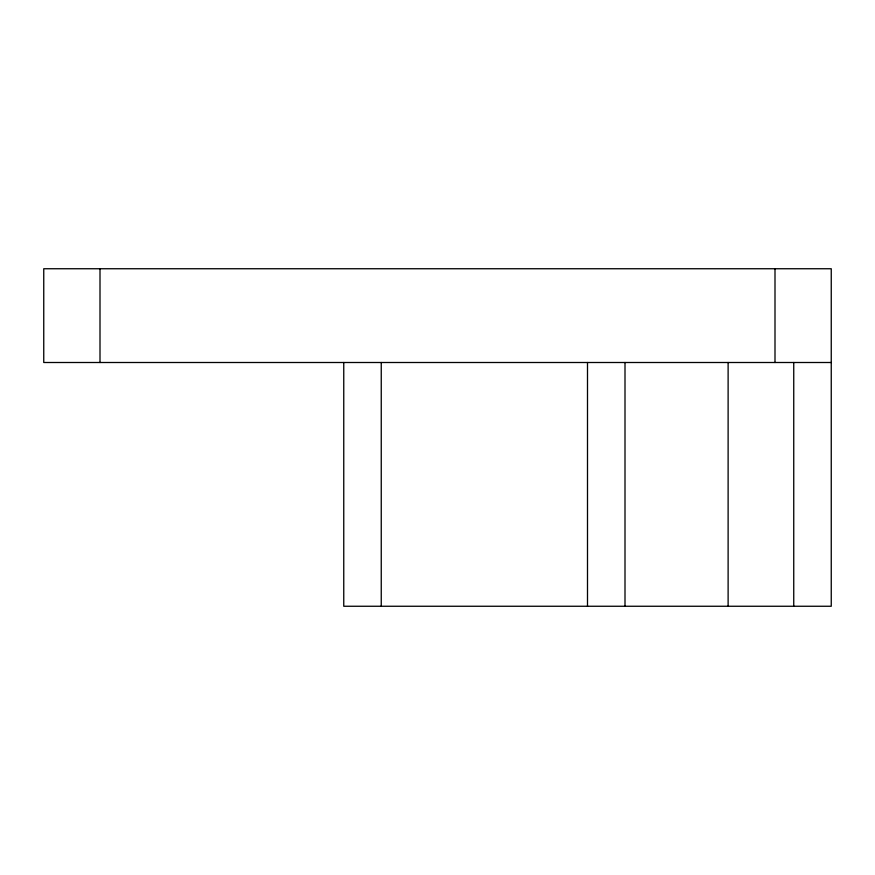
<?xml version="1.0" encoding="UTF-8"?>
<svg xmlns="http://www.w3.org/2000/svg" width="875" height="875" viewBox="0 0 875 875"><rect width="100%" height="100%" fill="white"/><g stroke="black" fill="none" stroke-linecap="round" stroke-linejoin="round"><path stroke-width="1.31" d="M831.25 362.502L43.75 362.502L43.75 268.745L831.25 268.745L831.25 606.255L343.755 606.255L343.755 362.502M793.745 362.502L793.745 606.255M774.998 268.745L774.998 362.502M728.12 362.502L728.12 606.255M625.002 362.502L625.002 606.255M587.497 362.502L587.497 606.255M381.248 362.502L381.248 606.255M100.002 268.745L100.002 362.502"/></g></svg>
